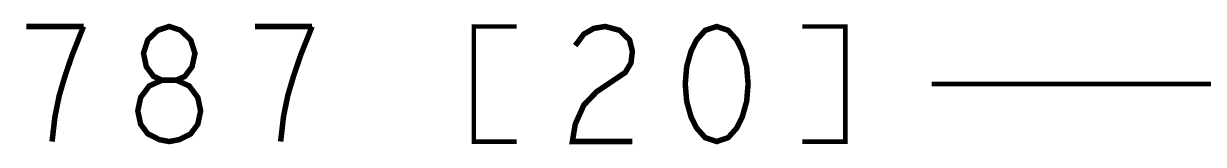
# Model space of a CAD drawing. Header units: millimetres. Extents: x 0 to 442, y 0 to 314.
# Drawn here: x 166.96 to 199.48, y 246.86 to 250.19 of the extents above; entities that cross this region are included whole.
import ezdxf

# ---------------------------------------------------------------- set-up
doc = ezdxf.new("R2010")
doc.units = ezdxf.units.MM
doc.header["$LTSCALE"] = 23.1
doc.layers.get('0').update_dxf_attribs({"linetype": 'CONTINUOUS'})

msp = doc.modelspace()

# ---------------------------------------------------------------- linework, layer by layer
for points, const_width in [([(168.612, 250.111), (167.037, 250.111)], 0.152), ([(167.746, 246.936), (167.825, 247.624), (167.943, 248.206), (168.1, 248.736), (168.297, 249.318), (168.612, 250.111)], 0.152), ([(174.911, 250.111), (173.336, 250.111)], 0.152), ([(174.045, 246.936), (174.124, 247.624), (174.242, 248.206), (174.399, 248.736), (174.596, 249.318), (174.911, 250.111)], 0.152), ([(180.55, 246.936), (179.369, 246.936), (179.369, 250.111), (180.55, 250.111)], 0.127), ([(182.164, 249.582), (182.4, 249.9), (182.676, 250.059), (182.991, 250.111), (183.385, 250.006), (183.66, 249.741), (183.739, 249.424), (183.7, 249.106), (183.542, 248.841), (182.755, 248.312), (182.4, 247.942), (182.164, 247.413), (182.085, 246.936), (183.739, 246.936)], 0.152), ([(188.424, 246.936), (189.605, 246.936), (189.605, 250.111), (188.424, 250.111)], 0.127), ([(191.986, 248.524), (200.225, 248.524)], 0.127)]:
    msp.add_lwpolyline(points, dxfattribs=dict(const_width=const_width))
at = {"const_width": 0.152}
for points in [[(170.974, 246.936), (171.25, 246.989), (171.565, 247.148), (171.762, 247.413), (171.84, 247.783), (171.762, 248.153), (171.525, 248.471), (171.171, 248.63), (170.777, 248.63), (170.541, 248.736), (170.344, 249), (170.265, 249.371), (170.384, 249.741), (170.659, 250.006), (170.974, 250.111), (171.289, 250.006), (171.565, 249.741), (171.683, 249.371), (171.604, 249), (171.407, 248.736), (171.171, 248.63), (170.777, 248.63), (170.423, 248.471), (170.187, 248.153), (170.108, 247.783), (170.187, 247.413), (170.384, 247.148), (170.699, 246.989)], [(186.062, 250.111), (185.747, 250.006), (185.511, 249.741), (185.353, 249.424), (185.235, 249), (185.196, 248.524), (185.235, 248.048), (185.353, 247.624), (185.511, 247.307), (185.747, 247.042), (186.062, 246.936), (186.377, 247.042), (186.613, 247.307), (186.77, 247.624), (186.889, 248.048), (186.928, 248.524), (186.889, 249), (186.77, 249.424), (186.613, 249.741), (186.377, 250.006)]]:
    msp.add_lwpolyline(points, close=True, dxfattribs=at)

doc.saveas('drawing.dxf')
